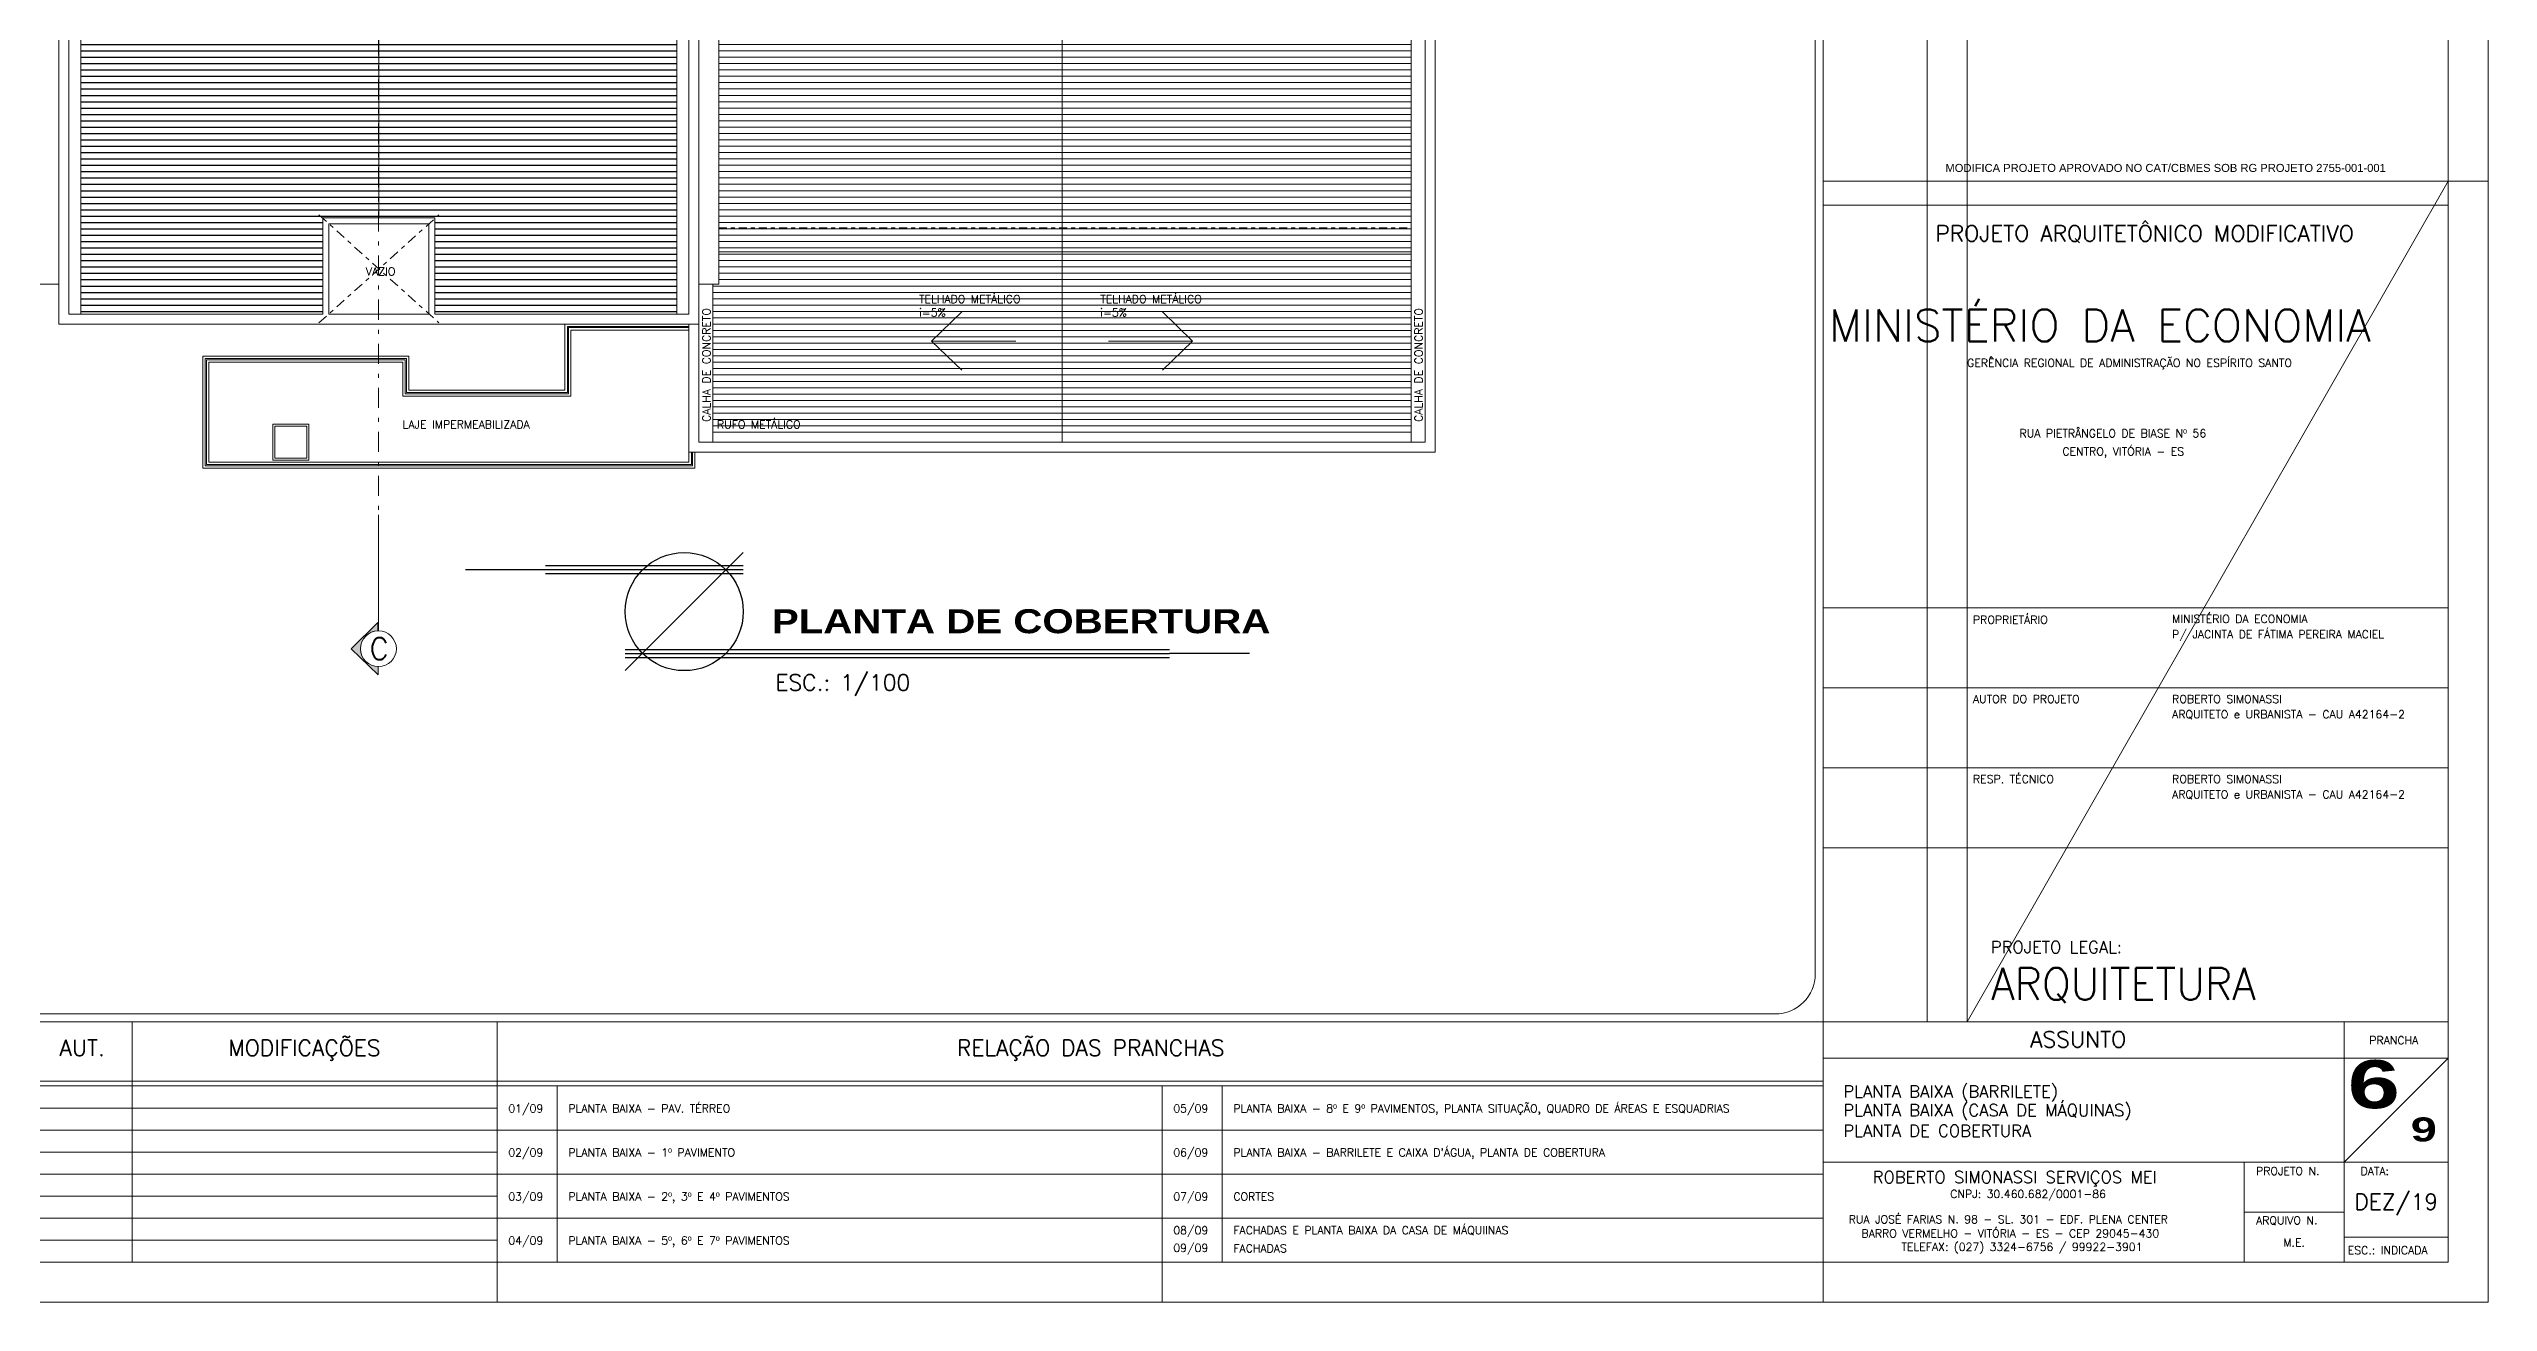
# Model space of a CAD drawing. Header units: millimetres. Extents: x 521 to 1055, y 261 to 520.
# Drawn here: x 721.2 to 782.2, y 261.3 to 292.6 of the extents above; entities that cross this region are included whole.
import ezdxf
from ezdxf.enums import TextEntityAlignment as Align

# ---------------------------------------------------------------- set-up
doc = ezdxf.new("R2010")
doc.units = ezdxf.units.MM
for name, pattern in [('CONTINU', [0]), ('DASHDOT', [1, 0.5, -0.25, 0, -0.25]), ('DASHDOTX2', [2, 1, -0.5, 0, -0.5])]:
    doc.linetypes.add(name, pattern=pattern)
doc.layers.add('0.1', color=8, linetype='Continuous', lineweight=13)
doc.layers.add('ppci', color=8, linetype='Continuous')
doc.layers.add('texto', color=1, linetype='Continuous')
doc.styles.add('80X50', font='romans.shx')
doc.styles.add('ROMANS', font='romans')
doc.styles.add('SANSSERIFBOLD', font='sasb____.pfb', dxfattribs={"width": 1.2, "height": 0.6})
doc.styles.get("Standard").update_dxf_attribs({"font": 'romans.shx'})
doc.styles.add('STYLE1', font='sanss___.ttf')

# ---------------------------------------------------------------- blocks, each defined once
blk = doc.blocks.new('Cor-4A')
h = blk.add_hatch(color=1)
edge = h.paths.add_edge_path()
edge.add_line((-0.00005, -0.00732), (-0.00757, 0))
edge.add_line((-0.00757, 0), (-0.00014, 0.00731))
edge.add_line((-0.00014, 0.00731), (-0.00014, 0.005))
edge.add_arc((0, 0), 0.005, 91.62163, 269.46796)
edge.add_line((-0.00005, -0.005), (-0.00005, -0.00732))
at = {"linetype": 'DASHDOTX2'}
blk.add_line((0, 0.03735), (0, 0.005), dxfattribs=at)
at = {"color": 1}
blk.add_lwpolyline([(-0.00005, -0.00732), (-0.00757, 0), (-0.00014, 0.00731), (-0.00014, 0.005, 0.98138), (-0.00005, -0.005)], format="xyb", close=True, dxfattribs=at)
blk.add_circle((0, 0), 0.005, dxfattribs=at)
at = {"color": 3, "style": 'ROMANS'}
blk.add_attdef('O', text='', height=0.006, rotation=90, dxfattribs=at).set_placement((0.00019, 0), align=Align.MIDDLE)
blk = doc.blocks.new('TITU-3')
at = {"layer": 'texto', "color": 1, "lineweight": -2}
for p, q in [((0.01475, 0.01475), (-0.01475, -0.01475)), ((-0.03471, 0.01043), (-0.05471, 0.01043)), ((0.01475, 0.01143), (-0.03471, 0.01143)), ((0.01475, 0.00943), (-0.03471, 0.00943)), ((-0.01475, -0.00943), (0.1213, -0.00943)), ((-0.01475, -0.01143), (0.1213, -0.01143)), ((0.1413, -0.01043), (0.1213, -0.01043))]:
    blk.add_line(p, q, dxfattribs=at)
at = {"layer": 'texto', "color": 7, "lineweight": -2}
for p, q in [((0.01475, 0.01043), (-0.03471, 0.01043)), ((-0.01475, -0.01043), (0.1213, -0.01043))]:
    blk.add_line(p, q, dxfattribs=at)
at = {"layer": 'texto', "color": 1, "lineweight": -2}
blk.add_circle((0, 0), 0.01475, dxfattribs=at)
at = {"layer": 'texto', "color": 4, "lineweight": -2}
blk.add_text('ESC.:', height=0.004, dxfattribs=at).set_placement((0.0228, -0.01972))
at = {"layer": 'texto', "color": 8, "lineweight": -2, "style": 'SANSSERIFBOLD', "width": 1.2}
blk.add_attdef('PLANTA--BAIXA', (0.0219, -0.0054), '', height=0.006, dxfattribs=at)
at = {"layer": 'texto', "color": 4, "lineweight": -2}
blk.add_attdef('0/0', (0.03898, -0.01972), '', height=0.004, dxfattribs=at)

msp = doc.modelspace()

# ---------------------------------------------------------------- hatches: boundary and pattern name
at = {"layer": '0.1', "linetype": 'CONTINU'}
h = msp.add_hatch(dxfattribs=at)
h.set_pattern_fill('ANSI31', color=8, scale=0.05, angle=315, style=0, double=1)
h.paths.add_polyline_path([(755.25015, 303.17584), (755.25015, 308.3029), (744.45015, 308.3029), (744.45015, 307.88699, 0.07505455), (745.59742, 304.11013), (743.45966, 303.17584)])
h.paths.add_polyline_path([(746.52515, 302.57584), (746.52515, 303.17584), (742.83538, 303.17584), (741.46252, 302.57584)])
h.paths.add_polyline_path([(755.25015, 302.57584), (755.25015, 303.17584), (746.52515, 303.17584), (746.52515, 302.57584)])
h.paths.add_polyline_path([(746.52515, 288.1529), (755.25015, 288.1529), (755.25015, 302.57584), (746.52515, 302.57584)])
h.paths.add_polyline_path([(746.52515, 302.57584), (741.46252, 302.57584), (737.95015, 302.57584), (737.95015, 288.1529), (746.52515, 288.1529)])
h.paths.add_polyline_path([(746.52515, 287.5529), (746.52515, 288.1529), (737.95015, 288.1529), (737.95015, 287.5529)])
h.paths.add_polyline_path([(755.25015, 287.5529), (755.25015, 288.1529), (746.52515, 288.1529), (746.52515, 287.5529)])
h.paths.add_polyline_path([(746.52515, 283.0529), (755.25015, 283.0529), (755.25015, 287.5529), (746.52515, 287.5529)])
h.paths.add_polyline_path([(737.95015, 287.5529), (737.95015, 286.7529), (737.80015, 286.7529), (737.80015, 283.0529), (746.52515, 283.0529), (746.52515, 287.5529)])
h.paths.add_polyline_path([(744.66626, 307.88536), (747.09007, 307.88536), (747.09007, 308.2425), (744.66626, 308.2425)], flags=24)
h.paths.add_polyline_path([(747.42936, 306.64507), (750.37698, 306.64507), (750.37698, 307.00221), (747.42936, 307.00221)], flags=24)
h.paths.add_polyline_path([(747.45793, 306.31733), (748.24364, 306.31733), (748.24364, 306.61733), (747.45793, 306.61733)], flags=24)
h.paths.add_polyline_path([(747.42936, 296.27669), (750.37698, 296.27669), (750.37698, 296.63384), (747.42936, 296.63384)], flags=24)
h.paths.add_polyline_path([(747.45793, 295.94895), (748.24364, 295.94895), (748.24364, 296.24895), (747.45793, 296.24895)], flags=24)
h.paths.add_polyline_path([(742.89906, 296.27669), (745.84668, 296.27669), (745.84668, 296.63384), (742.89906, 296.63384)], flags=24)
h.paths.add_polyline_path([(742.92763, 295.94895), (743.71334, 295.94895), (743.71334, 296.24895), (742.92763, 296.24895)], flags=24)
h.paths.add_polyline_path([(747.42936, 286.21838), (750.37698, 286.21838), (750.37698, 286.57552), (747.42936, 286.57552)], flags=24)
h.paths.add_polyline_path([(747.45793, 285.89064), (748.24364, 285.89064), (748.24364, 286.19064), (747.45793, 286.19064)], flags=24)
h.paths.add_polyline_path([(737.87817, 283.08604), (740.30198, 283.08604), (740.30198, 283.44318), (737.87817, 283.44318)], flags=24)
h.paths.add_polyline_path([(742.89906, 286.21838), (745.84668, 286.21838), (745.84668, 286.57552), (742.89906, 286.57552)], flags=24)
h.paths.add_polyline_path([(742.92763, 285.89064), (743.71334, 285.89064), (743.71334, 286.19064), (742.92763, 286.19064)], flags=24)
at = {"layer": '0.1', "linetype": 'CONTINU', "lineweight": -2}
h = msp.add_hatch(dxfattribs=at)
h.set_pattern_fill('ANSI31', color=8, scale=0.05, angle=135, style=0)
h.paths.add_polyline_path([(736.90015, 302.26), (729.45015, 302.26), (729.45015, 292.67569), (736.90015, 292.14745)])
h.paths.add_polyline_path([(729.43935, 302.26), (722.00015, 302.26), (722.00015, 293.20393), (729.43935, 292.67646)])
h.paths.add_polyline_path([(729.43935, 292.67646), (722.00015, 293.20393), (722.00015, 286.0029), (728.05015, 286.0029), (728.05015, 288.39179), (728.0378, 288.4029), (729.43935, 288.4029)])
h.paths.add_polyline_path([(736.90015, 292.14745), (729.45015, 292.67569), (729.45015, 288.4029), (730.86682, 288.4029), (730.85015, 288.3879), (730.85015, 286.0029), (736.90015, 286.0029)])
h.paths.add_polyline_path([(733.11294, 296.0672), (733.11294, 292.4053), (733.41294, 292.4053), (733.41294, 296.0672)], flags=24)
h.paths.add_polyline_path([(732.47568, 296.04816), (732.47568, 295.26244), (732.77568, 295.26244), (732.77568, 296.04816)], flags=24)

# ---------------------------------------------------------------- linework, layer by layer
at = {"layer": '0.1', "color": 8}
for p, q in [((765.54805, 345.32093), (765.54805, 261.32093)), ((768.14805, 344.32093), (768.14805, 268.32093)), ((769.14805, 344.32093), (769.14805, 268.32093)), ((721.45015, 335.7529), (721.45015, 285.7529)), ((721.70015, 335.5029), (721.70015, 286.0029)), ((722.00015, 335.5029), (722.00015, 286.0029)), ((729.45015, 288.4029), (729.45015, 333.1029)), ((755.85015, 282.5529), (755.85015, 308.5529)), ((755.60015, 282.8029), (755.60015, 308.4029)), ((736.90015, 307.8029), (736.90015, 286.0029)), ((737.20015, 307.8029), (737.20015, 286.0029)), ((737.45015, 307.8029), (737.45015, 285.7529)), ((746.52515, 287.5529), (746.52515, 303.17584)), ((755.25015, 287.5529), (755.25015, 303.17584)), ((765.54805, 289.32093), (782.16805, 289.32093)), ((781.16805, 289.32093), (769.14805, 268.32093)), ((730.85015, 288.4029), (728.05015, 288.4029)), ((728.05015, 288.4029), (728.05015, 286.0029)), ((730.85015, 288.4029), (730.85015, 286.0029)), ((765.54805, 288.72093), (781.16805, 288.72093)), ((730.70015, 288.2529), (728.20015, 288.2529)), ((728.20015, 288.2529), (728.20015, 286.0029)), ((730.70015, 288.2529), (730.70015, 286.0029)), ((737.95015, 287.5529), (755.25015, 287.5529)), ((755.25015, 282.8029), (755.25015, 287.5529)), ((721.45015, 286.7529), (720.95015, 286.7529)), ((737.45015, 286.7529), (737.95015, 286.7529)), ((737.80015, 286.7529), (737.80015, 282.8029)), ((721.70015, 286.0029), (728.05015, 286.0029)), ((728.20015, 286.0029), (730.70447, 286.0029)), ((730.85015, 286.0029), (737.20015, 286.0029)), ((721.45015, 285.7529), (737.45015, 285.7529)), ((734.10015, 284.1029), (734.10015, 285.7529)), ((737.20015, 285.7529), (737.20015, 282.5529)), ((737.45015, 285.7529), (737.45015, 282.8029)), ((725.05015, 282.1529), (725.05015, 284.9529)), ((725.05015, 284.9529), (730.20015, 284.9529)), ((730.20015, 284.9529), (730.20015, 284.1029)), ((730.20015, 284.1029), (734.10015, 284.1029)), ((737.80015, 283.0529), (755.25015, 283.0529)), ((737.20015, 282.5529), (755.85015, 282.5529)), ((737.35015, 282.5529), (737.35015, 282.1529)), ((737.45015, 282.8029), (755.60015, 282.8029)), ((737.35015, 282.1529), (725.05015, 282.1529)), ((765.54805, 278.6665), (781.16805, 278.6665)), ((765.54805, 276.6665), (781.16805, 276.6665)), ((765.54805, 274.6665), (781.16805, 274.6665)), ((765.54805, 272.6665), (781.16805, 272.6665)), ((723.28805, 268.32093), (723.28805, 262.32093)), ((732.40805, 268.32093), (732.40805, 261.32093)), ((778.56805, 268.32093), (778.56805, 262.32093)), ((765.54805, 267.41511), (781.16805, 267.41511)), ((781.16805, 267.41511), (778.56805, 264.81511)), ((682.54805, 266.84093), (732.40805, 266.84093)), ((682.54805, 266.72093), (732.40805, 266.72093)), ((732.40805, 266.84093), (765.54805, 266.84093)), ((732.40805, 266.72093), (765.54805, 266.72093)), ((733.90805, 266.72093), (733.90805, 262.32093)), ((733.90805, 266.72093), (733.90805, 262.32093)), ((749.02805, 266.72093), (749.02805, 261.32093)), ((750.52805, 266.72093), (750.52805, 262.32093)), ((715.78805, 266.17093), (732.40805, 266.17093)), ((715.78805, 265.62093), (765.54805, 265.62093)), ((715.78805, 265.07093), (732.40805, 265.07093)), ((765.54805, 264.81511), (781.16805, 264.81511)), ((776.06805, 264.81511), (776.06805, 262.32093)), ((715.78805, 264.52093), (765.54805, 264.52093)), ((715.78805, 263.97093), (732.40805, 263.97093)), ((715.78805, 263.42093), (765.54805, 263.42093)), ((776.06805, 263.56802), (778.56805, 263.56802)), ((715.78805, 262.87093), (732.40805, 262.87093)), ((778.56805, 262.94447), (781.16805, 262.94447))]:
    msp.add_line(p, q, dxfattribs=at)
at = {"layer": '0.1', "color": 8, "linetype": 'DASHDOTX2', "ltscale": 0.5}
msp.add_line((729.43935, 333.66173), (729.43935, 280.99014), dxfattribs=at)
at = {"layer": '0.1', "color": 8, "linetype": 'CONTINU'}
for p, q in [((737.95015, 286.7529), (737.95015, 307.8029)), ((746.52515, 287.5529), (746.52515, 282.8029)), ((743.26185, 285.32667), (744.01919, 286.0553)), ((749.78845, 285.32667), (749.03111, 286.0553)), ((745.36559, 285.32667), (743.26185, 285.32667)), ((743.26185, 285.32667), (744.01919, 284.59805)), ((747.68471, 285.32667), (749.78845, 285.32667)), ((749.78845, 285.32667), (749.03111, 284.59805))]:
    msp.add_line(p, q, dxfattribs=at)
at = {"layer": '0.1', "color": 8, "linetype": 'DASHDOT', "ltscale": 0.5}
for p, q in [((727.95231, 285.77985), (730.95231, 288.47985)), ((727.95231, 288.47985), (730.95231, 285.77985))]:
    msp.add_line(p, q, dxfattribs=at)
at = {"layer": '0.1', "color": 8, "linetype": 'DASHDOT', "ltscale": 0.4}
msp.add_line((737.95015, 288.1529), (755.25015, 288.1529), dxfattribs=at)
at = {"layer": '0.1', "color": 8}
for points in [[(782.16805, 345.32093), (655.96365, 345.32093), (655.96365, 261.32093), (782.16805, 261.32093)], [(658.46365, 262.32093), (658.46365, 344.32093), (781.16805, 344.32093), (781.16805, 262.32093)], [(726.80015, 283.2529), (727.70015, 283.2529), (727.70015, 282.3529), (726.80015, 282.3529)], [(726.85015, 283.2029), (727.65015, 283.2029), (727.65015, 282.4029), (726.85015, 282.4029)]]:
    msp.add_lwpolyline(points, close=True, dxfattribs=at)
msp.add_lwpolyline([(765.34805, 343.12093, 0.41421356), (764.34805, 344.12093), (659.66365, 344.12093, 0.41421356), (658.66365, 343.12093), (658.66365, 269.52093, 0.41421356), (659.66365, 268.52093), (764.34805, 268.52093, 0.41421356), (765.34805, 269.52093)], format="xyb", close=True, dxfattribs=at)
for points in [[(737.29015, 282.5529), (737.29015, 282.2129), (725.11015, 282.2129), (725.11015, 284.8929), (730.14015, 284.8929), (730.14015, 284.0429), (734.16015, 284.0429), (734.16015, 285.6929), (737.20015, 285.6929)], [(737.26015, 282.5529), (737.26015, 282.2429), (725.14015, 282.2429), (725.14015, 284.8629), (730.11015, 284.8629), (730.11015, 284.0129), (734.19015, 284.0129), (734.19015, 285.6629), (737.20015, 285.6629)], [(737.20015, 282.5529), (737.20015, 282.3029), (725.20015, 282.3029), (725.20015, 284.8029), (730.05015, 284.8029), (730.05015, 283.9529), (734.25015, 283.9529), (734.25015, 285.6029), (737.20015, 285.6029)], [(658.46365, 268.32093), (781.16805, 268.32093)]]:
    msp.add_lwpolyline(points, dxfattribs=at)

# ---------------------------------------------------------------- block references
ref = msp.add_blockref('Cor-4A', (729.43935, 277.64349), dxfattribs=dict(at, xscale=89.59999999999991, yscale=89.59999999999991, zscale=89.59999999999991))
ref.add_attrib('O', 'C', dxfattribs={"layer": '0', "color": 3, "height": 0.5376, "style": 'ROMANS'}).set_placement((729.45674, 277.64349), align=Align.MIDDLE)
at = {"layer": '0.1', "color": 8, "linetype": 'CONTINU', "lineweight": -2, "xscale": 100, "yscale": 100, "zscale": 100}
msp.add_blockref('TITU-3', (737.08203, 278.57007), dxfattribs=at).add_auto_attribs({'PLANTA--BAIXA': 'PLANTA DE COBERTURA', '0/0': '1/100'})

# ---------------------------------------------------------------- texts
at = {"layer": '0.1', "color": 8}
for s, height, p in [('PROJETO ARQUITETÔNICO MODIFICATIVO', 0.4, (768.35137, 287.81668)), ('VAZIO', 0.2, (729.12545, 286.96606)), ('TELHADO METÁLICO', 0.2, (742.94906, 286.2779)), ('i=5%', 0.2, (742.94906, 285.94064)), ('TELHADO METÁLICO', 0.2, (747.47936, 286.2779)), ('i=5%', 0.2, (747.47936, 285.94064)), ('MINISTÉRIO DA ECONOMIA', 0.8, (765.69459, 285.31904)), ('GERÊNCIA REGIONAL DE ADMINISTRAÇÃO NO ESPÍRITO SANTO', 0.2, (769.14443, 284.68103)), ('LAJE IMPERMEABILIZADA', 0.2, (730.0404, 283.14556)), ('RUFO METÁLICO', 0.2, (737.89959, 283.14556)), ('RUA PIETRÂNGELO DE BIASE Nº 56', 0.2, (770.45456, 282.92294)), ('CENTRO, VITÓRIA - ES', 0.2, (771.52457, 282.47066))]:
    msp.add_text(s, height=height, dxfattribs=at).set_placement(p)
for p in [(737.7363, 283.30669), (755.5363, 283.30669)]:
    msp.add_text('CALHA DE CONCRETO', height=0.2, rotation=90, dxfattribs=at).set_placement(p)
for s, height, style, p in [('PROPRIETÁRIO', 0.2, 'ROMANS', (769.29036, 278.2665)), ('MINISTÉRIO DA ECONOMIA', 0.2, 'ROMANS', (774.26814, 278.28702)), ('P/ JACINTA DE FÁTIMA PEREIRA MACIEL', 0.2, 'ROMANS', (774.26814, 277.90426)), ('AUTOR DO PROJETO', 0.2, 'ROMANS', (769.29036, 276.28702)), ('ROBERTO SIMONASSI', 0.2, 'ROMANS', (774.26814, 276.28702)), ('ARQUITETO e URBANISTA - CAU A42164-2', 0.2, 'ROMANS', (774.26814, 275.90426)), ('RESP. TÉCNICO', 0.2, 'ROMANS', (769.29036, 274.28702)), ('ROBERTO SIMONASSI', 0.2, 'ROMANS', (774.26814, 274.28702)), ('ARQUITETO e URBANISTA - CAU A42164-2', 0.2, 'ROMANS', (774.26814, 273.90426)), ('PROJETO LEGAL:', 0.3, 'ROMANS', (769.73694, 270.03923)), ('AUT.', 0.4, 'ROMANS', (721.47033, 267.47255)), ('MODIFICAÇÕES', 0.4, 'ROMANS', (725.68674, 267.47255)), ('RELAÇÃO DAS PRANCHAS', 0.4, 'ROMANS', (743.89746, 267.47255)), ('ASSUNTO', 0.4, 'ROMANS', (770.72126, 267.68504)), ('PRANCHA', 0.2, 'ROMANS', (779.19594, 267.76234)), ('PLANTA BAIXA (BARRILETE)', 0.3, 'ROMANS', (766.05249, 266.43473)), ('01/09', 0.2, '80X50', (732.68467, 266.05914)), ('PLANTA BAIXA - PAV. TÉRREO', 0.2, '80X50', (734.18467, 266.05914)), ('05/09', 0.2, '80X50', (749.30467, 266.05914)), ('PLANTA BAIXA - 8º E 9º PAVIMENTOS, PLANTA SITUAÇÃO, QUADRO DE ÁREAS E ESQUADRIAS', 0.2, '80X50', (750.80467, 266.05914)), ('PLANTA BAIXA (CASA DE MÁQUINAS)', 0.3, 'ROMANS', (766.05249, 265.96528)), ("PLANTA BAIXA - BARRILETE E CAIXA D'ÁGUA, PLANTA DE COBERTURA", 0.2, '80X50', (750.80467, 264.95914)), ('PLANTA DE COBERTURA', 0.3, 'ROMANS', (766.05249, 265.45182)), ('02/09', 0.2, '80X50', (732.68467, 264.95914)), ('PLANTA BAIXA - 1º PAVIMENTO', 0.2, '80X50', (734.18467, 264.95914)), ('06/09', 0.2, '80X50', (749.30467, 264.95914)), ('PROJETO N.', 0.2, 'ROMANS', (776.36512, 264.49699)), ('DATA:', 0.2, 'ROMANS', (778.97818, 264.49699)), ('03/09', 0.2, '80X50', (732.68467, 263.85914)), ('PLANTA BAIXA - 2º, 3º E 4º PAVIMENTOS', 0.2, '80X50', (734.18467, 263.85914)), ('07/09', 0.2, '80X50', (749.30467, 263.85914)), ('CORTES', 0.2, '80X50', (750.80467, 263.85914)), ('ROBERTO SIMONASSI SERVIÇOS MEI', 0.3, 'ROMANS', (766.78432, 264.29367)), ('CNPJ: 30.460.682/0001-86', 0.2, 'ROMANS', (768.7236, 263.92385)), ('RUA JOSÉ FARIAS N. 98 - SL. 301 - EDF. PLENA CENTER', 0.2, 'ROMANS', (766.18361, 263.28978)), ('ARQUIVO N.', 0.2, 'ROMANS', (776.36512, 263.26512)), ('04/09', 0.2, '80X50', (732.68467, 262.75914)), ('PLANTA BAIXA - 5º, 6º E 7º PAVIMENTOS', 0.2, '80X50', (734.18467, 262.75914)), ('08/09', 0.2, '80X50', (749.30467, 263.01584)), ('09/09', 0.2, '80X50', (749.30467, 262.57675)), ('FACHADAS E PLANTA BAIXA DA CASA DE MÁQUIINAS', 0.2, '80X50', (750.80467, 263.01776)), ('BARRO VERMELHO - VITÓRIA - ES - CEP 29045-430', 0.2, 'ROMANS', (766.50415, 262.93917)), ('TELEFAX: (027) 3324-6756 / 99922-3901', 0.2, 'ROMANS', (767.50306, 262.60148)), ('FACHADAS', 0.2, '80X50', (750.80467, 262.56562)), ('ESC.: INDICADA', 0.2, 'ROMANS', (778.65763, 262.51762))]:
    msp.add_text(s, height=height, dxfattribs=dict(at, style=style)).set_placement(p)
for tag, p, height, style, width in [('ARQUITETURA', (769.74589, 268.87102), 0.8, 'ROMANS', 0.95), ('6', (778.65652, 266.16523), 1.2, 'SANSSERIFBOLD', 1.4), ('9', (780.23183, 265.3362), 0.6, 'SANSSERIFBOLD', 1.4)]:
    msp.add_attdef(tag, p, '', height=height, dxfattribs=dict(at, style=style, width=width))
at = {"layer": '0.1', "color": 8, "style": 'ROMANS'}
for tag, height, p in [('DEZ/19', 0.4, (779.86805, 263.62964)), ('M.E.', 0.2, (777.31805, 262.71385))]:
    msp.add_attdef(tag, text='', height=height, dxfattribs=at).set_placement(p, align=Align.CENTER)
at = {"layer": 'ppci', "color": 10, "style": 'STYLE1'}
msp.add_text('MODIFICA PROJETO APROVADO NO CAT/CBMES SOB RG PROJETO 2755-001-001', height=0.2, dxfattribs=at).set_placement((768.60243, 289.55247))

doc.saveas('drawing.dxf')
